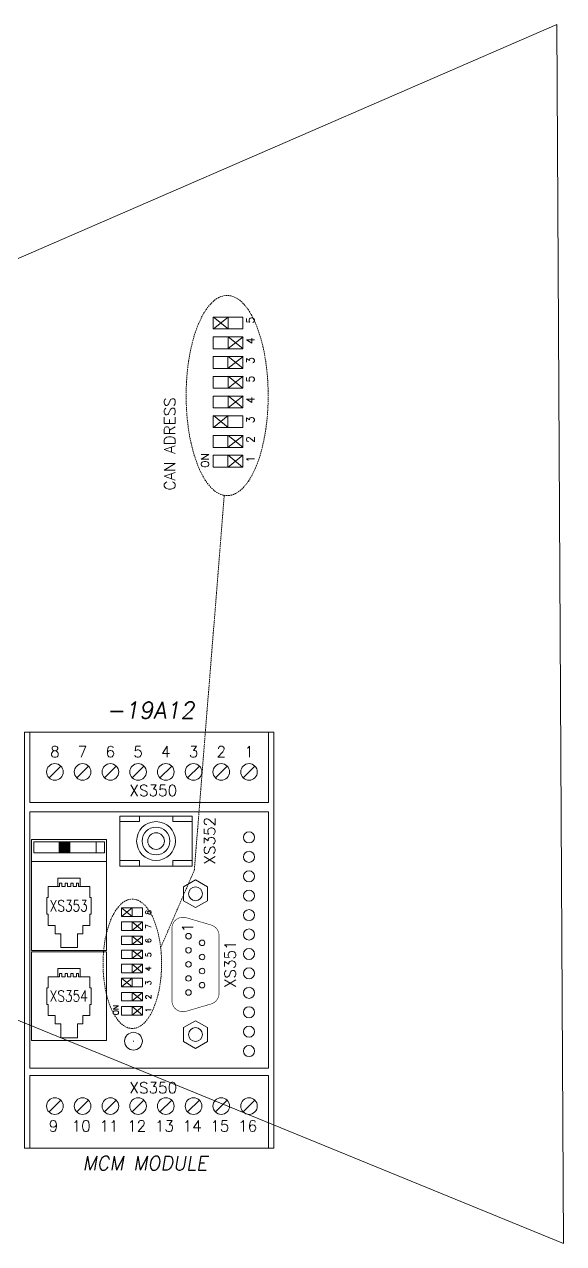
# Model space of a CAD drawing. Extents: x -2993 to 3661, y -4147 to -1441.
# Drawn here: x 14.4 to 111.7, y -2360.5 to -2140.8 of the extents above; entities that cross this region are included whole.
import ezdxf
from ezdxf.enums import TextEntityAlignment as Align

# ---------------------------------------------------------------- set-up
doc = ezdxf.new("R2010")
doc.units = 0
doc.header["$LTSCALE"] = 0.1
doc.header["$MEASUREMENT"] = 0
doc.linetypes.add('DASHED', pattern=[19.05, 12.7, -6.35])
doc.layers.get('0').update_dxf_attribs({"linetype": 'CONTINUOUS'})
doc.styles.get("Standard").update_dxf_attribs({"font": 'simplex.shx'})

msp = doc.modelspace()

# ---------------------------------------------------------------- hatches: boundary and pattern name
at = {"lineweight": 13}
h = msp.add_hatch(dxfattribs=at)
h.set_pattern_fill('ANSI37', color=256, angle=180, style=0)
h.set_pattern_definition([(225, (1293.98402, -20.20908), (0.0883883476, -0.0883883476), []), (315, (1293.98402, -20.20908), (0.0883883476, 0.0883883476), [])])
h.paths.add_polyline_path([(20.71, -2290.09), (22.62, -2290.09), (22.62, -2288.07), (20.71, -2288.07)])

# ---------------------------------------------------------------- linework, layer by layer
for p, q in [((110.43, -2140.77), (-384.14, -2355.52)), ((111.67, -2360.49), (110.43, -2140.77)), ((-401.54, -2150.7), (111.67, -2360.49)), ((48.54, -2195.66), (51.21, -2193.53)), ((48.54, -2193.53), (51.17, -2195.66)), ((51.21, -2199.19), (53.87, -2197.06)), ((51.21, -2197.06), (53.84, -2199.19)), ((51.21, -2202.75), (53.87, -2200.61)), ((51.21, -2200.61), (53.84, -2202.75)), ((51.21, -2206.3), (53.87, -2204.17)), ((51.21, -2204.17), (53.84, -2206.3)), ((51.21, -2209.86), (53.87, -2207.72)), ((51.21, -2207.72), (53.84, -2209.86)), ((48.54, -2213.41), (51.21, -2211.28)), ((48.54, -2211.28), (51.17, -2213.41)), ((51.21, -2216.97), (53.87, -2214.84)), ((51.21, -2214.84), (53.84, -2216.97)), ((51.17, -2220.55), (53.84, -2218.42)), ((51.17, -2218.42), (53.8, -2220.55)), ((14.45, -2268.29), (14.45, -2343.29)), ((14.45, -2268.29), (14.45, -2343.29)), ((14.45, -2268.29), (14.45, -2343.29)), ((14.45, -2268.29), (14.45, -2343.29)), ((14.45, -2268.29), (14.45, -2343.29)), ((59.45, -2268.29), (14.45, -2268.29)), ((59.45, -2268.29), (14.45, -2268.29)), ((14.45, -2268.79), (14.45, -2342.79)), ((15.45, -2280.99), (15.45, -2268.29)), ((58.45, -2280.99), (58.45, -2268.29)), ((59.45, -2268.29), (59.45, -2343.29)), ((59.45, -2268.29), (59.45, -2343.29)), ((59.45, -2268.29), (59.45, -2343.29)), ((59.45, -2268.29), (59.45, -2343.29)), ((59.45, -2268.29), (59.45, -2343.29)), ((59.45, -2268.29), (59.45, -2343.29)), ((21.01, -2274.43), (18.89, -2276.55)), ((26.01, -2274.43), (23.89, -2276.55)), ((31.01, -2274.43), (28.89, -2276.55)), ((36.01, -2274.43), (33.89, -2276.55)), ((41.01, -2274.43), (38.89, -2276.55)), ((46.01, -2274.43), (43.89, -2276.55)), ((51.01, -2274.43), (48.89, -2276.55)), ((56.01, -2274.43), (53.89, -2276.55)), ((58.45, -2280.99), (15.45, -2280.99)), ((15.45, -2328.89), (15.45, -2282.69)), ((58.45, -2282.69), (15.45, -2282.69)), ((58.45, -2328.89), (58.45, -2282.69)), ((44.69, -2283.44), (31.69, -2283.44)), ((31.69, -2283.44), (31.69, -2292.44)), ((35.19, -2284.44), (31.69, -2284.44)), ((35.19, -2284.44), (35.19, -2283.44)), ((41.19, -2284.44), (41.19, -2283.44)), ((44.69, -2284.44), (41.19, -2284.44)), ((44.69, -2283.44), (44.69, -2292.44)), ((29.26, -2287.65), (15.76, -2287.65)), ((15.76, -2291.64), (15.76, -2287.65)), ((29.26, -2291.64), (29.26, -2287.65)), ((35.19, -2291.44), (31.69, -2291.44)), ((35.19, -2292.44), (35.19, -2291.44)), ((41.19, -2292.44), (41.19, -2291.44)), ((44.69, -2291.44), (41.19, -2291.44)), ((15.76, -2291.64), (15.76, -2307.64)), ((15.76, -2291.64), (29.26, -2291.64)), ((29.26, -2291.64), (29.26, -2307.64)), ((44.69, -2292.44), (31.69, -2292.44)), ((20.51, -2294.64), (24.51, -2294.64)), ((20.51, -2294.64), (20.51, -2296.14)), ((24.51, -2294.64), (24.51, -2296.14)), ((43.13, -2296.19), (45.3, -2294.94)), ((47.46, -2296.19), (45.3, -2294.94)), ((18.51, -2298.14), (18.76, -2298.14)), ((18.51, -2298.14), (18.51, -2301.14)), ((18.76, -2296.14), (18.76, -2298.14)), ((18.76, -2296.14), (20.51, -2296.14)), ((20.78, -2296.14), (20.51, -2296.14)), ((24.23, -2296.14), (24.51, -2296.14)), ((24.51, -2296.14), (26.26, -2296.14)), ((26.26, -2296.14), (26.26, -2298.14)), ((26.26, -2298.14), (26.51, -2298.14)), ((26.51, -2298.14), (26.51, -2301.14)), ((43.13, -2298.69), (43.13, -2296.19)), ((47.46, -2298.69), (47.46, -2296.19)), ((31.96, -2301.51), (33.87, -2299.98)), ((31.96, -2299.98), (33.87, -2301.51)), ((45.3, -2299.94), (43.13, -2298.69)), ((45.3, -2299.94), (47.46, -2298.69)), ((18.51, -2301.14), (18.76, -2301.14)), ((18.76, -2301.14), (18.76, -2303.14)), ((26.26, -2301.14), (26.51, -2301.14)), ((26.26, -2301.14), (26.26, -2303.14)), ((33.87, -2304.05), (35.77, -2302.52)), ((33.87, -2302.52), (35.77, -2304.05)), ((18.76, -2303.14), (20.01, -2303.14)), ((20.01, -2303.14), (20.01, -2304.64)), ((20.01, -2304.64), (21.01, -2304.64)), ((21.01, -2304.64), (21.01, -2307.14)), ((24.01, -2304.64), (24.01, -2307.14)), ((24.01, -2304.64), (25.01, -2304.64)), ((25.01, -2303.14), (26.26, -2303.14)), ((25.01, -2303.14), (25.01, -2304.64)), ((33.87, -2306.59), (35.77, -2305.06)), ((33.87, -2305.06), (35.77, -2306.59)), ((15.76, -2307.64), (29.26, -2307.64)), ((15.76, -2307.89), (29.26, -2307.89)), ((15.76, -2307.89), (15.76, -2323.89)), ((21.01, -2307.14), (24.01, -2307.14)), ((29.26, -2307.89), (29.26, -2323.89)), ((33.87, -2309.13), (35.77, -2307.6)), ((33.87, -2307.6), (35.77, -2309.13)), ((20.51, -2310.89), (24.51, -2310.89)), ((20.51, -2310.89), (20.51, -2312.39)), ((24.51, -2310.89), (24.51, -2312.39)), ((33.87, -2311.67), (35.77, -2310.14)), ((33.87, -2310.14), (35.77, -2311.67)), ((18.76, -2312.39), (18.76, -2314.39)), ((18.76, -2312.39), (20.51, -2312.39)), ((20.78, -2312.39), (20.51, -2312.39)), ((24.23, -2312.39), (24.51, -2312.39)), ((24.51, -2312.39), (26.26, -2312.39)), ((26.26, -2312.39), (26.26, -2314.39)), ((31.96, -2314.21), (33.87, -2312.68)), ((31.96, -2312.68), (33.87, -2314.21)), ((18.51, -2314.39), (18.76, -2314.39)), ((18.51, -2314.39), (18.51, -2317.39)), ((26.26, -2314.39), (26.51, -2314.39)), ((26.51, -2314.39), (26.51, -2317.39)), ((33.87, -2316.75), (35.77, -2315.22)), ((33.87, -2315.22), (35.77, -2316.75)), ((18.51, -2317.39), (18.76, -2317.39)), ((18.76, -2317.39), (18.76, -2319.39)), ((26.26, -2317.39), (26.26, -2319.39)), ((26.26, -2317.39), (26.51, -2317.39)), ((33.87, -2319.29), (35.77, -2317.76)), ((33.87, -2317.76), (35.77, -2319.29)), ((18.76, -2319.39), (20.01, -2319.39)), ((20.01, -2319.39), (20.01, -2320.89)), ((25.01, -2319.39), (25.01, -2320.89)), ((25.01, -2319.39), (26.26, -2319.39)), ((20.01, -2320.89), (21.01, -2320.89)), ((21.01, -2320.89), (21.01, -2323.39)), ((24.01, -2320.89), (25.01, -2320.89)), ((24.01, -2320.89), (24.01, -2323.39)), ((43.13, -2321.57), (45.3, -2320.32)), ((43.13, -2324.07), (43.13, -2321.57)), ((47.46, -2321.57), (45.3, -2320.32)), ((47.46, -2324.07), (47.46, -2321.57)), ((15.76, -2323.89), (29.26, -2323.89)), ((21.01, -2323.39), (24.01, -2323.39)), ((45.3, -2325.32), (43.13, -2324.07)), ((45.3, -2325.32), (47.46, -2324.07)), ((58.45, -2328.89), (15.45, -2328.89)), ((58.45, -2330.19), (15.45, -2330.19)), ((15.45, -2330.19), (15.45, -2343.29)), ((58.45, -2330.19), (58.45, -2343.29)), ((21.01, -2334.63), (18.89, -2336.75)), ((26.01, -2334.63), (23.89, -2336.75)), ((31.01, -2334.63), (28.89, -2336.75)), ((36.01, -2334.63), (33.89, -2336.75)), ((41.01, -2334.63), (38.89, -2336.75)), ((46.01, -2334.63), (43.89, -2336.75)), ((51.01, -2334.63), (48.89, -2336.75)), ((56.01, -2334.63), (53.89, -2336.75)), ((59.45, -2343.29), (14.45, -2343.29)), ((59.45, -2343.29), (58.45, -2343.29))]:
    msp.add_line(p, q, dxfattribs=at)
at = {"linetype": 'Continuous', "lineweight": 13}
for p, q in [((48.5, -2193.53), (48.5, -2195.66)), ((53.84, -2193.53), (48.5, -2193.53)), ((51.21, -2195.66), (51.21, -2193.53)), ((53.84, -2195.66), (53.84, -2193.53)), ((53.84, -2195.66), (53.84, -2193.53)), ((48.5, -2195.66), (53.84, -2195.66)), ((48.5, -2195.66), (53.84, -2195.66)), ((53.84, -2197.08), (48.5, -2197.08)), ((48.5, -2197.08), (48.5, -2199.22)), ((53.84, -2197.08), (48.5, -2197.08)), ((51.21, -2199.22), (51.21, -2197.08)), ((53.84, -2199.22), (53.84, -2197.08)), ((53.84, -2199.22), (53.84, -2197.08)), ((48.5, -2199.22), (53.84, -2199.22)), ((48.5, -2199.22), (53.84, -2199.22)), ((48.5, -2202.77), (48.5, -2200.64)), ((48.5, -2200.64), (53.84, -2200.64)), ((48.5, -2200.64), (53.84, -2200.64)), ((51.14, -2202.77), (51.14, -2200.64)), ((53.84, -2200.64), (53.84, -2202.77)), ((53.84, -2200.64), (53.84, -2202.77)), ((53.84, -2202.77), (48.5, -2202.77)), ((53.84, -2202.77), (48.5, -2202.77)), ((48.5, -2204.2), (48.5, -2206.33)), ((53.84, -2204.2), (48.5, -2204.2)), ((53.84, -2204.2), (48.5, -2204.2)), ((51.21, -2206.33), (51.21, -2204.2)), ((53.84, -2206.33), (53.84, -2204.2)), ((53.84, -2206.33), (53.84, -2204.2)), ((48.5, -2206.33), (53.84, -2206.33)), ((48.5, -2206.33), (53.84, -2206.33)), ((53.84, -2207.75), (48.5, -2207.75)), ((48.5, -2207.75), (48.5, -2209.88)), ((53.84, -2207.75), (48.5, -2207.75)), ((51.21, -2209.88), (51.21, -2207.75)), ((53.84, -2209.88), (53.84, -2207.75)), ((53.84, -2209.88), (53.84, -2207.75)), ((48.5, -2209.88), (53.84, -2209.88)), ((48.5, -2209.88), (53.84, -2209.88)), ((48.5, -2213.44), (48.5, -2211.31)), ((48.5, -2211.31), (53.84, -2211.31)), ((48.5, -2211.31), (53.84, -2211.31)), ((51.14, -2213.44), (51.14, -2211.31)), ((53.84, -2211.31), (53.84, -2213.44)), ((53.84, -2211.31), (53.84, -2213.44)), ((53.84, -2213.44), (48.5, -2213.44)), ((53.84, -2213.44), (48.5, -2213.44)), ((48.5, -2214.86), (53.84, -2214.86)), ((48.5, -2217), (48.5, -2214.86)), ((48.5, -2214.86), (53.84, -2214.86)), ((51.14, -2217), (51.14, -2214.86)), ((53.84, -2214.86), (53.84, -2217)), ((53.84, -2214.86), (53.84, -2217)), ((53.84, -2217), (48.5, -2217)), ((53.84, -2217), (48.5, -2217)), ((48.5, -2218.42), (53.84, -2218.42)), ((48.5, -2220.55), (48.5, -2218.42)), ((48.5, -2218.42), (53.84, -2218.42)), ((51.14, -2220.55), (51.14, -2218.42)), ((53.84, -2218.42), (53.84, -2220.55)), ((53.84, -2218.42), (53.84, -2220.55)), ((53.84, -2220.55), (48.5, -2220.55)), ((53.84, -2220.55), (48.5, -2220.55)), ((28.88, -2288.07), (16.13, -2288.07)), ((16.13, -2290.09), (16.13, -2288.07)), ((20.71, -2288.07), (20.71, -2290.09)), ((22.62, -2288.07), (22.62, -2290.09)), ((27.38, -2290.09), (27.38, -2288.07)), ((28.88, -2290.09), (28.88, -2288.07)), ((16.13, -2290.09), (28.88, -2290.09)), ((20.78, -2295.56), (21.18, -2295.56)), ((20.78, -2296.14), (20.78, -2295.56)), ((21.18, -2295.56), (21.18, -2296.14)), ((21.79, -2295.56), (22.2, -2295.56)), ((21.79, -2296.14), (21.79, -2295.56)), ((22.2, -2295.56), (22.2, -2296.14)), ((22.81, -2296.14), (22.81, -2295.56)), ((22.81, -2295.56), (23.22, -2295.56)), ((23.22, -2295.56), (23.22, -2296.14)), ((23.83, -2295.56), (24.23, -2295.56)), ((23.83, -2296.14), (23.83, -2295.56)), ((24.23, -2295.56), (24.23, -2296.14)), ((21.18, -2296.14), (21.79, -2296.14)), ((22.2, -2296.14), (22.81, -2296.14)), ((23.22, -2296.14), (23.83, -2296.14)), ((35.77, -2299.98), (31.96, -2299.98)), ((31.96, -2299.98), (31.96, -2301.51)), ((33.87, -2299.98), (33.87, -2301.51)), ((35.77, -2301.51), (35.77, -2299.98)), ((31.96, -2301.51), (35.77, -2301.51)), ((35.77, -2302.52), (31.96, -2302.52)), ((31.96, -2302.52), (31.96, -2304.05)), ((33.87, -2302.52), (33.87, -2304.05)), ((35.77, -2304.05), (35.77, -2302.52)), ((31.96, -2304.05), (35.77, -2304.05)), ((35.77, -2305.06), (31.96, -2305.06)), ((31.96, -2305.06), (31.96, -2306.59)), ((31.96, -2306.59), (35.77, -2306.59)), ((33.87, -2305.06), (33.87, -2306.59)), ((35.77, -2306.59), (35.77, -2305.06)), ((35.77, -2307.6), (31.96, -2307.6)), ((31.96, -2307.6), (31.96, -2309.13)), ((31.96, -2309.13), (35.77, -2309.13)), ((33.87, -2307.6), (33.87, -2309.13)), ((35.77, -2309.13), (35.77, -2307.6)), ((35.77, -2310.14), (31.96, -2310.14)), ((31.96, -2310.14), (31.96, -2311.67)), ((33.87, -2310.14), (33.87, -2311.67)), ((35.77, -2311.67), (35.77, -2310.14)), ((20.78, -2312.39), (20.78, -2311.81)), ((20.78, -2311.81), (21.18, -2311.81)), ((21.18, -2311.81), (21.18, -2312.39)), ((21.18, -2312.39), (21.79, -2312.39)), ((21.79, -2311.81), (22.2, -2311.81)), ((21.79, -2312.39), (21.79, -2311.81)), ((22.2, -2311.81), (22.2, -2312.39)), ((22.2, -2312.39), (22.81, -2312.39)), ((22.81, -2312.39), (22.81, -2311.81)), ((22.81, -2311.81), (23.22, -2311.81)), ((23.22, -2311.81), (23.22, -2312.39)), ((23.22, -2312.39), (23.83, -2312.39)), ((23.83, -2312.39), (23.83, -2311.81)), ((23.83, -2311.81), (24.23, -2311.81)), ((24.23, -2311.81), (24.23, -2312.39)), ((31.96, -2311.67), (35.77, -2311.67)), ((35.77, -2312.68), (31.96, -2312.68)), ((31.96, -2312.68), (31.96, -2314.21)), ((33.87, -2312.68), (33.87, -2314.21)), ((35.77, -2314.21), (35.77, -2312.68)), ((31.96, -2314.21), (35.77, -2314.21)), ((31.96, -2315.22), (35.77, -2315.22)), ((31.96, -2316.75), (31.96, -2315.22)), ((33.87, -2315.22), (33.87, -2316.75)), ((35.77, -2315.22), (35.77, -2316.75)), ((35.77, -2316.75), (31.96, -2316.75)), ((31.96, -2317.76), (35.77, -2317.76)), ((31.96, -2319.29), (31.96, -2317.76)), ((33.87, -2317.76), (33.87, -2319.29)), ((35.77, -2317.76), (35.77, -2319.29)), ((35.77, -2319.29), (31.96, -2319.29))]:
    msp.add_line(p, q, dxfattribs=at)
at = {"linetype": 'DASHED', "lineweight": 13, "ltscale": 0.2}
for p, q in [((50.49, -2225.64), (45.09, -2293.2)), ((45.09, -2293.2), (39, -2307.21))]:
    msp.add_line(p, q, dxfattribs=at)
at = {"lineweight": 13, "const_width": 0.1}
for points in [[(41.05, -2303.67), (41.05, -2316.7, 0.500706), (43.61, -2318.62), (48.11, -2317.3, 0.332706), (49.55, -2315.38), (49.55, -2304.99, 0.332706), (48.11, -2303.07), (43.61, -2301.75, 0.500706)], [(34.17, -2324.01, 1), (34.07, -2324.01, 1)]]:
    msp.add_lwpolyline(points, format="xyb", close=True, dxfattribs=at)
at = {"lineweight": 13}
for centre, radius in [((19.95, -2275.49), 1.5), ((24.95, -2275.49), 1.5), ((29.95, -2275.49), 1.5), ((34.95, -2275.49), 1.5), ((39.95, -2275.49), 1.5), ((44.95, -2275.49), 1.5), ((49.95, -2275.49), 1.5), ((54.95, -2275.49), 1.5), ((38.19, -2287.94), 2.5), ((54.95, -2287.29), 1), ((54.95, -2290.79), 1), ((54.95, -2294.29), 1), ((45.3, -2297.44), 1.25), ((54.95, -2297.79), 1), ((54.95, -2301.29), 1), ((44.05, -2305.08), 0.5), ((54.95, -2304.79), 1), ((46.49, -2306.29), 0.5), ((44.05, -2307.62), 0.5), ((46.49, -2308.83), 0.5), ((54.95, -2308.29), 1), ((44.05, -2310.16), 0.5), ((46.49, -2311.37), 0.5), ((54.95, -2311.79), 1), ((44.05, -2312.7), 0.5), ((46.49, -2313.91), 0.5), ((44.05, -2315.24), 0.5), ((44.05, -2315.24), 0.5), ((54.95, -2315.29), 1), ((54.95, -2318.79), 1), ((45.3, -2322.82), 1.25), ((54.95, -2322.29), 1), ((34.12, -2324.01), 1.6), ((54.95, -2325.79), 1), ((19.95, -2335.69), 1.5), ((24.95, -2335.69), 1.5), ((29.95, -2335.69), 1.5), ((34.95, -2335.69), 1.5), ((39.95, -2335.69), 1.5), ((44.95, -2335.69), 1.5), ((49.95, -2335.69), 1.5), ((54.95, -2335.69), 1.5)]:
    msp.add_circle(centre, radius, dxfattribs=at)
at = {"linetype": 'Continuous', "lineweight": 13}
for radius in [3.5, 1.5]:
    msp.add_circle((38.19, -2287.94), radius, dxfattribs=at)
at = {"linetype": 'DASHED', "lineweight": 13, "ltscale": 0.2, "extrusion": (0, 0, -1)}
msp.add_ellipse((51.01, -2207.66), major_axis=(0, 18.03), ratio=0.410157, dxfattribs=at)
at = {"linetype": 'DASHED', "lineweight": 13, "ltscale": 0.2}
msp.add_ellipse((33.91, -2310.06), major_axis=(0, -11.65), ratio=0.453216, dxfattribs=at)

# ---------------------------------------------------------------- texts
at = {"linetype": 'Continuous', "lineweight": 13}
for s, height, p in [('5', 1.4, (55.91, -2194.65)), ('4', 1.4, (55.91, -2198.41)), ('3', 1.4, (55.91, -2201.96)), ('5', 1.4, (55.91, -2205.32)), ('4', 1.4, (55.91, -2209.07)), ('3', 1.4, (55.91, -2212.63)), ('2', 1.4, (55.91, -2216.19)), ('ON', 1.4, (47.71, -2220.69)), ('1', 1.4, (55.91, -2219.74)), ('8', 1, (37.3, -2301.23)), ('7', 1, (37.3, -2303.77)), ('6', 1, (37.3, -2306.31)), ('5', 1, (37.3, -2308.85)), ('4', 1, (37.3, -2311.39)), ('3', 1, (37.3, -2313.93)), ('2', 1, (37.3, -2316.47)), ('ON', 1, (31.44, -2319.33)), ('1', 1, (37.3, -2318.82))]:
    msp.add_text(s, height=height, rotation=90, dxfattribs=at).set_placement(p)
at = {"lineweight": 13}
msp.add_text('CAN ADRESS', height=2, rotation=90, dxfattribs=at).set_placement((41.66, -2224.77))
at = {"lineweight": 13, "oblique": 10}
for s, height, p in [('-19A12', 3, (37.18, -2265.87)), ('MCM MODULE', 2.5, (36.2, -2347.22))]:
    msp.add_text(s, height=height, dxfattribs=at).set_placement(p, align=Align.CENTER)
at = {"lineweight": 13}
for s, p in [('8', (19.95, -2272.84)), ('7', (24.95, -2272.84)), ('6', (29.95, -2272.84)), ('5', (34.95, -2272.84)), ('4', (39.95, -2272.84)), ('3', (44.95, -2272.84)), ('2', (49.95, -2272.84)), ('1', (54.95, -2272.84)), ('XS350', (37.7, -2279.84)), ('XS350', (37.7, -2333.39))]:
    msp.add_text(s, height=2, dxfattribs=at).set_placement(p, align=Align.CENTER)
for s, p in [('XS352', (47.85, -2287.88)), ('XS351', (51.55, -2310.14))]:
    msp.add_text(s, height=2, rotation=90, dxfattribs=at).set_placement(p, align=Align.MIDDLE_CENTER)
at = {"lineweight": 13, "width": 0.8}
for s, p in [('XS353', (22.45, -2299.62)), ('XS354', (22.45, -2315.87))]:
    msp.add_text(s, height=2, dxfattribs=at).set_placement(p, align=Align.MIDDLE_CENTER)
at = {"lineweight": 13}
msp.add_text('1', height=2, rotation=90, dxfattribs=at).set_placement((44.88, -2303.54), align=Align.CENTER)
at = {"lineweight": 13, "text_generation_flag": 6}
for s, p in [('9', (19.7, -2340.29)), ('10', (24.7, -2340.29)), ('11', (29.7, -2340.29)), ('12', (34.7, -2340.29)), ('13', (39.7, -2340.29)), ('14', (44.7, -2340.29)), ('15', (49.7, -2340.29)), ('16', (54.7, -2340.29))]:
    msp.add_text(s, height=2, rotation=180, dxfattribs=at).set_placement(p, align=Align.CENTER)

doc.saveas('drawing.dxf')
